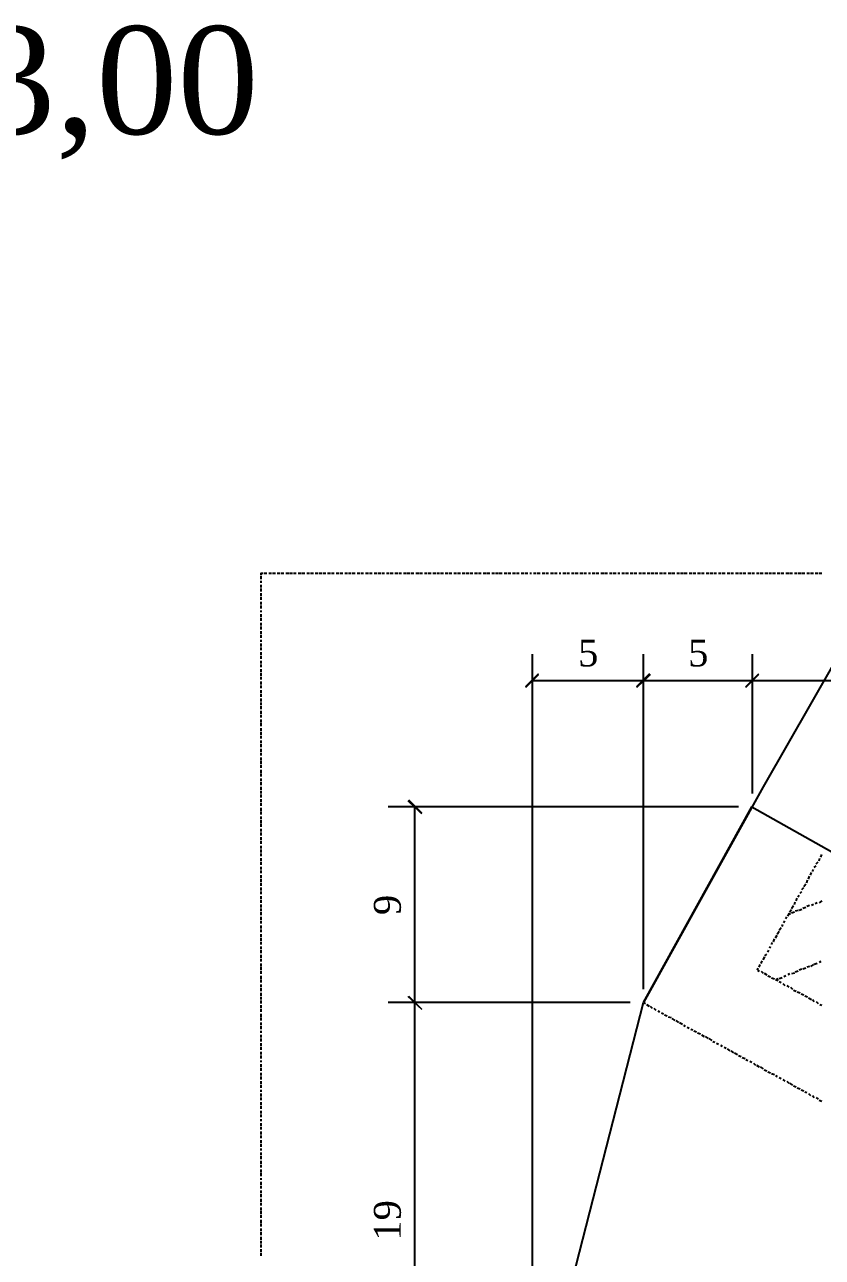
# Model space of a CAD drawing. Header units: millimetres. Extents: x 180 to 11148, y -1598 to 1045.
# Drawn here: x 8666.2 to 8844.2, y -939.9 to -665.1 of the extents above; entities that cross this region are included whole.
import ezdxf

# ---------------------------------------------------------------- set-up
doc = ezdxf.new("R2010")
doc.units = ezdxf.units.MM
doc.header["$MEASUREMENT"] = 0
for name, color, linetype in [('PDF11_Geometry', 7, 'Continuous'), ('PDF11_Solid Fills', 7, 'Continuous'), ('PDF11_Text', 7, 'Continuous')]:
    doc.layers.add(name, color=color, linetype=linetype)
doc.styles.add('PDF Times New Roman', font='times.ttf')

msp = doc.modelspace()

# ---------------------------------------------------------------- linework, layer by layer
at = {"layer": 'PDF11_Geometry', "lineweight": -3}
for points in [[(8718.9745, -787.8453), (8718.9745, -787.4219), (8719.3979, -787.4219)], [(8718.9745, -788.692), (8718.9745, -788.057)], [(8719.6096, -787.4219), (8720.2446, -787.4219)], [(8720.668, -787.4219), (8721.303, -787.4219)], [(8721.5147, -787.4219), (8722.1497, -787.4219)], [(8722.5731, -787.4219), (8723.2081, -787.4219)], [(8723.4198, -787.4219), (8724.0548, -787.4219)], [(8724.4782, -787.4219), (8725.1132, -787.4219)], [(8725.3249, -787.4219), (8725.96, -787.4219)], [(8726.1716, -787.4219), (8726.8067, -787.4219)], [(8727.23, -787.4219), (8727.8651, -787.4219)], [(8728.0768, -787.4219), (8728.7118, -787.4219)], [(8729.1352, -787.4219), (8729.7702, -787.4219)], [(8729.9819, -787.4219), (8730.6169, -787.4219)], [(8731.0403, -787.4219), (8731.6753, -787.4219)], [(8731.887, -787.4219), (8732.522, -787.4219)], [(8732.7337, -787.4219), (8733.3688, -787.4219)], [(8733.7921, -787.4219), (8734.4272, -787.4219)], [(8734.6388, -787.4219), (8735.2739, -787.4219)], [(8735.6972, -787.4219), (8736.3323, -787.4219)], [(8736.544, -787.4219), (8737.179, -787.4219)], [(8737.6024, -787.4219), (8738.2374, -787.4219)], [(8738.4491, -787.4219), (8739.0841, -787.4219)], [(8739.2958, -787.4219), (8739.9308, -787.4219)], [(8740.3542, -787.4219), (8740.9892, -787.4219)], [(8741.2009, -787.4219), (8741.836, -787.4219)], [(8742.2593, -787.4219), (8742.8944, -787.4219)], [(8743.106, -787.4219), (8743.7411, -787.4219)], [(8744.1644, -787.4219), (8744.7995, -787.4219)], [(8745.0112, -787.4219), (8745.6462, -787.4219)], [(8745.8579, -787.4219), (8746.4929, -787.4219)], [(8746.9163, -787.4219), (8747.5513, -787.4219)], [(8747.763, -787.4219), (8748.398, -787.4219)], [(8748.8214, -787.4219), (8749.4564, -787.4219)], [(8749.6681, -787.4219), (8750.3032, -787.4219)], [(8750.7265, -787.4219), (8751.3616, -787.4219)], [(8751.5732, -787.4219), (8752.2083, -787.4219)], [(8752.42, -787.4219), (8753.055, -787.4219)], [(8753.4784, -787.4219), (8754.1134, -787.4219)], [(8754.3251, -787.4219), (8754.9601, -787.4219)], [(8755.3835, -787.4219), (8756.0185, -787.4219)], [(8756.2302, -787.4219), (8756.8652, -787.4219)], [(8757.2886, -787.4219), (8757.9236, -787.4219)], [(8758.1353, -787.4219), (8758.7704, -787.4219)], [(8758.982, -787.4219), (8759.6171, -787.4219)], [(8760.0404, -787.4219), (8760.6755, -787.4219)], [(8760.8872, -787.4219), (8761.5222, -787.4219)], [(8761.9456, -787.4219), (8762.5806, -787.4219)], [(8762.7923, -787.4219), (8763.4273, -787.4219)], [(8763.8507, -787.4219), (8764.4857, -787.4219)], [(8764.6974, -787.4219), (8765.3324, -787.4219)], [(8765.5441, -787.4219), (8766.1792, -787.4219)], [(8766.6025, -787.4219), (8767.2376, -787.4219)], [(8767.4492, -787.4219), (8768.0843, -787.4219)], [(8768.5076, -787.4219), (8769.1427, -787.4219)], [(8769.3544, -787.4219), (8769.9894, -787.4219)], [(8770.4128, -787.4219), (8771.0478, -787.4219)], [(8771.2595, -787.4219), (8771.8945, -787.4219)], [(8772.1062, -787.4219), (8772.7412, -787.4219)], [(8773.1646, -787.4219), (8773.7996, -787.4219)], [(8774.0113, -787.4219), (8774.6464, -787.4219)], [(8775.0697, -787.4219), (8775.7048, -787.4219)], [(8775.9164, -787.4219), (8776.5515, -787.4219)], [(8776.9748, -787.4219), (8777.6099, -787.4219)], [(8777.8216, -787.4219), (8778.4566, -787.4219)], [(8778.88, -787.4219), (8779.3033, -787.4219)], [(8779.7267, -787.4219), (8780.3617, -787.4219)], [(8780.5734, -787.4219), (8781.2084, -787.4219)], [(8781.6318, -787.4219), (8782.2668, -787.4219)], [(8782.4785, -787.4219), (8783.1136, -787.4219)], [(8783.5369, -787.4219), (8784.172, -787.4219)], [(8784.3836, -787.4219), (8785.0187, -787.4219)], [(8785.442, -787.4219), (8785.8654, -787.4219)], [(8786.2888, -787.4219), (8786.9238, -787.4219)], [(8787.1355, -787.4219), (8787.7705, -787.4219)], [(8788.1939, -787.4219), (8788.8289, -787.4219)], [(8789.0406, -787.4219), (8789.6756, -787.4219)], [(8790.099, -787.4219), (8790.734, -787.4219)], [(8790.9457, -787.4219), (8791.5808, -787.4219)], [(8792.0041, -787.4219), (8792.4275, -787.4219)], [(8792.8508, -787.4219), (8793.4859, -787.4219)], [(8793.6976, -787.4219), (8794.3326, -787.4219)], [(8794.756, -787.4219), (8795.391, -787.4219)], [(8795.6027, -787.4219), (8796.2377, -787.4219)], [(8796.6611, -787.4219), (8797.2961, -787.4219)], [(8797.5078, -787.4219), (8798.1428, -787.4219)], [(8798.5662, -787.4219), (8798.9896, -787.4219)], [(8799.4129, -787.4219), (8800.048, -787.4219)], [(8800.2596, -787.4219), (8800.8947, -787.4219)], [(8801.318, -787.4219), (8801.9531, -787.4219)], [(8802.1648, -787.4219), (8802.7998, -787.4219)], [(8803.2232, -787.4219), (8803.8582, -787.4219)], [(8804.0699, -787.4219), (8804.7049, -787.4219)], [(8805.1283, -787.4219), (8805.7633, -787.4219)], [(8805.975, -787.4219), (8806.61, -787.4219)], [(8806.8217, -787.4219), (8807.4568, -787.4219)], [(8807.8801, -787.4219), (8808.5152, -787.4219)], [(8808.7268, -787.4219), (8809.3619, -787.4219)], [(8809.7852, -787.4219), (8810.4203, -787.4219)], [(8810.632, -787.4219), (8811.267, -787.4219)], [(8811.6904, -787.4219), (8812.3254, -787.4219)], [(8812.5371, -787.4219), (8813.1721, -787.4219)], [(8813.3838, -787.4219), (8814.0188, -787.4219)], [(8814.4422, -787.4219), (8815.0772, -787.4219)], [(8815.2889, -787.4219), (8815.924, -787.4219)], [(8816.3473, -787.4219), (8816.9824, -787.4219)], [(8817.194, -787.4219), (8817.8291, -787.4219)], [(8818.2524, -787.4219), (8818.8875, -787.4219)], [(8819.0992, -787.4219), (8819.7342, -787.4219)], [(8819.9459, -787.4219), (8820.5809, -787.4219)], [(8821.0043, -787.4219), (8821.6393, -787.4219)], [(8821.851, -787.4219), (8822.486, -787.4219)], [(8822.9094, -787.4219), (8823.5444, -787.4219)], [(8823.7561, -787.4219), (8824.3912, -787.4219)], [(8824.8145, -787.4219), (8825.4496, -787.4219)], [(8825.6612, -787.4219), (8826.2963, -787.4219)], [(8826.508, -787.4219), (8827.143, -787.4219)], [(8827.5664, -787.4219), (8828.2014, -787.4219)], [(8828.4131, -787.4219), (8829.0481, -787.4219)], [(8829.4715, -787.4219), (8830.1065, -787.4219)], [(8830.3182, -787.4219), (8830.9532, -787.4219)], [(8831.3766, -787.4219), (8832.0116, -787.4219)], [(8832.2233, -787.4219), (8832.8584, -787.4219)], [(8833.07, -787.4219), (8833.7051, -787.4219)], [(8834.1284, -787.4219), (8834.7635, -787.4219)], [(8834.9752, -787.4219), (8835.6102, -787.4219)], [(8836.0336, -787.4219), (8836.6686, -787.4219)], [(8836.8803, -787.4219), (8837.5153, -787.4219)], [(8837.9387, -787.4219), (8838.5737, -787.4219)], [(8838.7854, -787.4219), (8839.4204, -787.4219)], [(8839.6321, -787.4219), (8840.2672, -787.4219)], [(8840.6905, -787.4219), (8841.3256, -787.4219)], [(8841.5372, -787.4219), (8842.1723, -787.4219)], [(8842.5956, -787.4219), (8843.2307, -787.4219)], [(8843.4424, -787.4219), (8844.0774, -787.4219)], [(8718.9745, -789.5387), (8718.9745, -789.1154)], [(8718.9745, -790.5971), (8718.9745, -789.9621)], [(8718.9745, -791.4439), (8718.9745, -790.8088)], [(8718.9745, -792.5023), (8718.9745, -791.8672)], [(8718.9745, -793.349), (8718.9745, -792.7139)], [(8718.9745, -794.4074), (8718.9745, -793.7723)], [(8718.9745, -795.2541), (8718.9745, -794.6191)], [(8718.9745, -796.1008), (8718.9745, -795.6775)], [(8718.9745, -797.1592), (8718.9745, -796.5242)], [(8718.9745, -798.0059), (8718.9745, -797.3709)], [(8718.9745, -799.0643), (8718.9745, -798.4293)], [(8718.9745, -799.9111), (8718.9745, -799.276)], [(8718.9745, -800.9695), (8718.9745, -800.3344)], [(8718.9745, -801.8162), (8718.9745, -801.1811)], [(8718.9745, -802.6629), (8718.9745, -802.2395)], [(8718.9745, -803.7213), (8718.9745, -803.0863)], [(8718.9745, -804.568), (8718.9745, -803.933)], [(8718.9745, -805.6264), (8718.9745, -804.9914)], [(8718.9745, -806.4731), (8718.9745, -805.8381)], [(8718.9745, -807.5315), (8718.9745, -806.8965)], [(8718.9745, -808.3783), (8718.9745, -807.7432)], [(8779.515, -976.6639), (8779.515, -805.4147)], [(8804.2816, -880.1378), (8804.2816, -805.4147)], [(8804.2816, -880.1378), (8804.2816, -805.4147)], [(8828.6248, -836.5317), (8828.6248, -805.4147)], [(8828.6248, -836.5317), (8828.6248, -805.4147)], [(8718.9745, -809.4367), (8718.9745, -808.8016)], [(8718.9745, -810.2834), (8718.9745, -809.6483)], [(8718.9745, -811.1301), (8718.9745, -810.4951)], [(8718.9745, -812.1885), (8718.9745, -811.5535)], [(8718.9745, -813.0352), (8718.9745, -812.4002)], [(8718.9745, -814.0936), (8718.9745, -813.4586)], [(8779.515, -811.3418), (8804.2816, -811.3418)], [(8804.2816, -811.3418), (8828.6248, -811.3418)], [(8828.6248, -811.3418), (9002.8374, -811.3418)], [(8718.9745, -814.9403), (8718.9745, -814.3053)], [(8718.9745, -815.9987), (8718.9745, -815.3637)], [(8718.9745, -816.8455), (8718.9745, -816.2104)], [(8718.9745, -817.6922), (8718.9745, -817.0571)], [(8718.9745, -818.7506), (8718.9745, -818.1155)], [(8718.9745, -819.5973), (8718.9745, -818.9623)], [(8718.9745, -820.6557), (8718.9745, -820.0207)], [(8718.9745, -821.5024), (8718.9745, -820.8674)], [(8718.9745, -822.5608), (8718.9745, -821.9258)], [(8718.9745, -823.4075), (8718.9745, -822.7725)], [(8718.9745, -824.2543), (8718.9745, -823.6192)], [(8718.9745, -825.3127), (8718.9745, -824.6776)], [(8718.9745, -826.1594), (8718.9745, -825.5243)], [(8718.9745, -827.2178), (8718.9745, -826.5827)], [(8718.9745, -828.0645), (8718.9745, -827.4295)], [(8718.9745, -829.1229), (8718.9745, -828.4879)], [(8718.9745, -829.9696), (8718.9745, -829.3346)], [(8718.9745, -830.8163), (8718.9745, -830.1813)], [(8718.9745, -831.8747), (8718.9745, -831.2397)], [(8718.9745, -832.7215), (8718.9745, -832.0864)], [(8718.9745, -833.7799), (8718.9745, -833.1448)], [(8718.9745, -834.6266), (8718.9745, -833.9915)], [(8718.9745, -835.685), (8718.9745, -835.0499)], [(8718.9745, -836.5317), (8718.9745, -835.8967)], [(8718.9745, -837.3784), (8718.9745, -836.7434)], [(8718.9745, -838.4368), (8718.9745, -837.8018)], [(8718.9745, -839.2835), (8718.9745, -838.6485)], [(8718.9745, -840.3419), (8718.9745, -839.7069)], [(8718.9745, -841.1887), (8718.9745, -840.5536)], [(8825.4496, -839.4952), (8747.3396, -839.4952)], [(8753.2667, -883.1013), (8753.2667, -839.4952)], [(8779.515, -979.6274), (8804.2816, -883.1013), (8828.4131, -839.4952), (9002.8374, -937.5031), (8979.3409, -979.6274)], [(8718.9745, -842.2471), (8718.9745, -841.612)], [(8718.9745, -843.0938), (8718.9745, -842.4587)], [(8718.9745, -843.9405), (8718.9745, -843.3055)], [(8718.9745, -844.9989), (8718.9745, -844.3639)], [(8718.9745, -845.8456), (8718.9745, -845.2106)], [(8718.9745, -846.904), (8718.9745, -846.269)], [(8718.9745, -847.7507), (8718.9745, -847.1157)], [(8718.9745, -848.8091), (8718.9745, -848.1741)], [(8718.9745, -849.6559), (8718.9745, -849.0208)], [(8718.9745, -850.5026), (8718.9745, -849.8675)], [(8718.9745, -851.561), (8718.9745, -850.9259)], [(8718.9745, -852.4077), (8718.9745, -851.7727)], [(8842.8073, -852.196), (8843.2307, -851.7727)], [(8843.4424, -851.561), (8843.654, -850.9259)], [(8843.8657, -850.7143), (8844.0774, -850.0792)], [(8718.9745, -853.4661), (8718.9745, -852.8311)], [(8718.9745, -854.3128), (8718.9745, -853.6778)], [(8718.9745, -855.3712), (8718.9745, -854.7362)], [(8841.5372, -854.7362), (8841.7489, -854.1011)], [(8841.9606, -853.8895), (8842.1723, -853.4661)], [(8842.384, -853.0427), (8842.8073, -852.6194)], [(8718.9745, -856.2179), (8718.9745, -855.5829)], [(8718.9745, -857.0647), (8718.9745, -856.4296)], [(8718.9745, -858.1231), (8718.9745, -857.488)], [(8839.6321, -857.9114), (8840.0555, -857.488)], [(8840.0555, -857.2763), (8840.4788, -856.6413)], [(8840.6905, -856.4296), (8840.9022, -855.7946)], [(8841.1139, -855.5829), (8841.3256, -854.9479)], [(8718.9745, -858.9698), (8718.9745, -858.3347)], [(8718.9745, -860.0282), (8718.9745, -859.3931)], [(8718.9745, -860.8749), (8718.9745, -860.2399)], [(8838.362, -860.4515), (8838.5737, -859.8165)], [(8838.7854, -859.6048), (8838.9971, -859.1815)], [(8839.2088, -858.7581), (8839.6321, -858.3347)], [(8718.9745, -861.9333), (8718.9745, -861.2983)], [(8718.9745, -862.78), (8718.9745, -862.145)], [(8718.9745, -863.6267), (8718.9745, -862.9917)], [(8836.8803, -862.9917), (8837.3036, -862.3567)], [(8837.3036, -862.145), (8837.727, -861.5099)], [(8837.9387, -862.9917), (8837.3036, -863.2034)], [(8837.9387, -861.2983), (8838.1504, -860.6632)], [(8838.7854, -862.5683), (8838.1504, -862.78)], [(8839.6321, -862.3567), (8838.9971, -862.5683)], [(8840.4788, -861.9333), (8839.8438, -862.145)], [(8841.3256, -861.5099), (8840.6905, -861.7216)], [(8842.1723, -861.2983), (8841.7489, -861.5099)], [(8843.019, -860.8749), (8842.5956, -861.0866)], [(8844.0774, -860.4515), (8843.4424, -860.8749)], [(8718.9745, -864.6851), (8718.9745, -864.0501)], [(8718.9745, -865.5319), (8718.9745, -864.8968)], [(8835.1868, -866.1669), (8835.3985, -865.7435)], [(8835.6102, -865.3202), (8835.8219, -864.8968)], [(8836.0336, -864.4735), (8836.2452, -864.0501)], [(8836.4569, -863.8384), (8836.8803, -863.2034)], [(8837.092, -863.4151), (8836.6686, -863.4151)], [(8718.9745, -866.5903), (8718.9745, -865.9552)], [(8718.9745, -867.437), (8718.9745, -866.8019)], [(8718.9745, -868.4954), (8718.9745, -867.8603)], [(8813.3838, -866.8019), (8813.3838, -866.8019)], [(8833.7051, -868.7071), (8834.1284, -868.072)], [(8834.1284, -867.8603), (8834.5518, -867.2253)], [(8834.5518, -867.0136), (8834.9752, -866.3786)], [(8718.9745, -869.3421), (8718.9745, -868.7071)], [(8718.9745, -870.1888), (8718.9745, -869.5538)], [(8718.9745, -871.2472), (8718.9745, -870.6122)], [(8832.435, -871.0355), (8832.6467, -870.6122)], [(8832.8584, -870.1888), (8833.07, -869.7655)], [(8833.2817, -869.5538), (8833.4934, -868.9187)], [(8718.9745, -872.0939), (8718.9745, -871.4589)], [(8718.9745, -873.1523), (8718.9745, -872.5173)], [(8718.9745, -873.9991), (8718.9745, -873.364)], [(8830.5299, -874.4224), (8830.7416, -873.7874)], [(8830.9532, -873.5757), (8831.3766, -872.9407)], [(8831.3766, -872.729), (8831.8, -872.3056)], [(8832.0116, -871.8823), (8832.2233, -871.4589)], [(8843.8657, -873.9991), (8843.4424, -874.2107)], [(8718.9745, -875.0575), (8718.9745, -874.4224)], [(8718.9745, -875.9042), (8718.9745, -875.2691)], [(8718.9745, -876.7509), (8718.9745, -876.1159)], [(8829.6832, -875.9042), (8829.8948, -875.4808)], [(8829.6832, -875.9042), (8830.1065, -876.1159)], [(8830.1065, -875.2691), (8830.3182, -874.6341)], [(8830.5299, -876.1159), (8830.9532, -876.5392)], [(8831.1649, -876.5392), (8831.8, -876.9626)], [(8836.8803, -876.7509), (8836.4569, -876.9626)], [(8837.9387, -876.5392), (8837.3036, -876.7509)], [(8838.7854, -876.1159), (8838.1504, -876.3275)], [(8839.6321, -875.6925), (8838.9971, -875.9042)], [(8840.4788, -875.4808), (8839.8438, -875.6925)], [(8841.3256, -875.0575), (8840.6905, -875.2691)], [(8842.1723, -874.6341), (8841.5372, -875.0575)], [(8843.019, -874.4224), (8842.384, -874.6341)], [(8718.9745, -877.8093), (8718.9745, -877.1743)], [(8718.9745, -878.656), (8718.9745, -878.021)], [(8718.9745, -879.7144), (8718.9745, -879.0794)], [(8832.0116, -877.1743), (8832.6467, -877.3859)], [(8832.8584, -877.5976), (8833.4934, -877.8093)], [(8833.7051, -878.021), (8834.3401, -878.2327)], [(8834.3401, -877.8093), (8833.9168, -878.021)], [(8835.1868, -877.5976), (8834.5518, -877.8093)], [(8834.5518, -878.4443), (8834.9752, -878.656)], [(8835.3985, -878.8677), (8835.8219, -879.2911)], [(8836.0336, -877.1743), (8835.6102, -877.3859)], [(8836.2452, -879.2911), (8836.6686, -879.7144)], [(8718.9745, -880.5611), (8718.9745, -879.9261)], [(8718.9745, -881.6195), (8718.9745, -880.9845)], [(8718.9745, -882.4663), (8718.9745, -881.8312)], [(8837.092, -879.7144), (8837.5153, -880.1378)], [(8837.727, -880.3495), (8838.362, -880.5611)], [(8838.5737, -880.7728), (8839.2088, -880.9845)], [(8839.4204, -881.1962), (8840.0555, -881.4079)], [(8840.2672, -881.6195), (8840.9022, -881.8312)], [(8841.1139, -882.0429), (8841.7489, -882.4663)], [(8718.9745, -883.313), (8718.9745, -882.6779)], [(8718.9745, -884.3714), (8718.9745, -883.7363)], [(8718.9745, -885.2181), (8718.9745, -884.5831)], [(8801.318, -883.1013), (8747.3396, -883.1013)], [(8801.318, -883.1013), (8747.3396, -883.1013)], [(8753.2667, -979.6274), (8753.2667, -883.1013)], [(8804.2816, -883.1013), (8804.7049, -883.313)], [(8804.9166, -883.5247), (8805.5516, -883.948)], [(8805.7633, -883.948), (8806.1867, -884.3714)], [(8806.61, -884.3714), (8807.0334, -884.7947)], [(8807.4568, -885.0064), (8807.8801, -885.2181)], [(8841.9606, -882.4663), (8842.384, -882.8896)], [(8842.8073, -882.8896), (8843.2307, -883.313)], [(8843.654, -883.5247), (8844.0774, -883.7363)], [(8718.9745, -886.2765), (8718.9745, -885.6415)], [(8718.9745, -887.1232), (8718.9745, -886.4882)], [(8718.9745, -888.1816), (8718.9745, -887.5466)], [(8808.3035, -885.4298), (8808.7268, -885.6415)], [(8808.9385, -885.8531), (8809.5736, -886.0648)], [(8809.7852, -886.2765), (8810.4203, -886.4882)], [(8810.632, -886.6999), (8811.267, -887.1232)], [(8811.4787, -887.1232), (8812.1137, -887.5466)], [(8812.3254, -887.5466), (8812.9604, -887.9699)], [(8718.9745, -889.0283), (8718.9745, -888.3933)], [(8718.9745, -889.8751), (8718.9745, -889.4517)], [(8718.9745, -890.9335), (8718.9745, -890.2984)], [(8813.1721, -888.1816), (8813.5955, -888.3933)], [(8814.0188, -888.605), (8814.4422, -888.8167)], [(8814.8656, -889.0283), (8815.2889, -889.24)], [(8815.5006, -889.4517), (8816.1356, -889.6634)], [(8816.3473, -889.8751), (8816.9824, -890.0867)], [(8817.194, -890.2984), (8817.8291, -890.7218)], [(8718.9745, -891.7802), (8718.9745, -891.1451)], [(8718.9745, -892.8386), (8718.9745, -892.2035)], [(8718.9745, -893.6853), (8718.9745, -893.0503)], [(8818.0408, -890.7218), (8818.6758, -891.1451)], [(8818.8875, -891.1451), (8819.5225, -891.5685)], [(8819.7342, -891.7802), (8820.1576, -891.9919)], [(8820.5809, -892.2035), (8821.0043, -892.4152)], [(8821.4276, -892.6269), (8821.851, -892.8386)], [(8822.2744, -893.0503), (8822.6977, -893.2619)], [(8718.9745, -894.7437), (8718.9745, -894.1087)], [(8718.9745, -895.5904), (8718.9745, -894.9554)], [(8718.9745, -896.4371), (8718.9745, -896.0138)], [(8822.9094, -893.4736), (8823.5444, -893.897)], [(8823.7561, -893.897), (8824.3912, -894.3203)], [(8824.6028, -894.3203), (8825.2379, -894.7437)], [(8825.4496, -894.9554), (8826.0846, -895.1671)], [(8826.2963, -895.3787), (8826.9313, -895.5904)], [(8827.143, -895.8021), (8827.5664, -896.0138)], [(8718.9745, -897.4955), (8718.9745, -896.8605)], [(8718.9745, -898.3423), (8718.9745, -897.7072)], [(8718.9745, -899.4007), (8718.9745, -898.7656)], [(8827.9897, -896.2255), (8828.4131, -896.4371)], [(8828.8364, -896.6488), (8829.2598, -897.0722)], [(8829.4715, -897.0722), (8830.1065, -897.4955)], [(8830.3182, -897.4955), (8830.9532, -897.9189)], [(8831.1649, -898.1306), (8831.8, -898.3423)], [(8832.0116, -898.5539), (8832.6467, -898.7656)], [(8718.9745, -900.2474), (8718.9745, -899.6123)], [(8718.9745, -901.3058), (8718.9745, -900.6707)], [(8718.9745, -902.1525), (8718.9745, -901.5175)], [(8832.8584, -898.9773), (8833.4934, -899.189)], [(8833.7051, -899.4007), (8834.1284, -899.6123)], [(8834.5518, -899.824), (8834.9752, -900.0357)], [(8835.3985, -900.2474), (8835.8219, -900.6707)], [(8836.2452, -900.6707), (8836.6686, -901.0941)], [(8836.8803, -901.0941), (8837.5153, -901.5175)], [(8718.9745, -902.9992), (8718.9745, -902.5759)], [(8718.9745, -904.0576), (8718.9745, -903.4226)], [(8837.727, -901.7291), (8838.362, -901.9408)], [(8838.5737, -902.1525), (8839.2088, -902.3642)], [(8839.4204, -902.5759), (8840.0555, -902.7875)], [(8840.2672, -902.9992), (8840.6905, -903.2109)], [(8841.1139, -903.4226), (8841.5372, -903.8459)], [(8841.9606, -903.8459), (8842.384, -904.2693)], [(8718.9745, -904.9043), (8718.9745, -904.2693)], [(8718.9745, -905.9627), (8718.9745, -905.3277)], [(8718.9745, -906.8095), (8718.9745, -906.1744)], [(8842.8073, -904.2693), (8843.2307, -904.6927)], [(8843.4424, -904.9043), (8844.0774, -905.116)], [(8718.9745, -907.8679), (8718.9745, -907.2328)], [(8718.9745, -908.7146), (8718.9745, -908.0795)], [(8718.9745, -909.5613), (8718.9745, -909.1379)], [(8718.9745, -910.6197), (8718.9745, -909.9847)], [(8718.9745, -911.4664), (8718.9745, -910.8314)], [(8718.9745, -912.5248), (8718.9745, -911.8898)], [(8718.9745, -913.3715), (8718.9745, -912.7365)], [(8718.9745, -914.4299), (8718.9745, -913.7949)], [(8718.9745, -915.2767), (8718.9745, -914.6416)], [(8718.9745, -916.1234), (8718.9745, -915.7)], [(8718.9745, -917.1818), (8718.9745, -916.5467)], [(8718.9745, -918.0285), (8718.9745, -917.3935)], [(8718.9745, -919.0869), (8718.9745, -918.4519)], [(8718.9745, -919.9336), (8718.9745, -919.2986)], [(8718.9745, -920.992), (8718.9745, -920.357)], [(8718.9745, -921.8387), (8718.9745, -921.2037)], [(8718.9745, -922.6855), (8718.9745, -922.2621)], [(8718.9745, -923.7439), (8718.9745, -923.1088)], [(8718.9745, -924.5906), (8718.9745, -923.9555)], [(8718.9745, -925.649), (8718.9745, -925.0139)], [(8718.9745, -926.4957), (8718.9745, -925.8607)], [(8718.9745, -927.5541), (8718.9745, -926.9191)], [(8718.9745, -928.4008), (8718.9745, -927.7658)], [(8718.9745, -929.4592), (8718.9745, -928.8242)], [(8718.9745, -930.3059), (8718.9745, -929.6709)], [(8718.9745, -931.1527), (8718.9745, -930.5176)], [(8718.9745, -932.2111), (8718.9745, -931.576)], [(8718.9745, -933.0578), (8718.9745, -932.4227)], [(8718.9745, -934.1162), (8718.9745, -933.4811)], [(8718.9745, -934.9629), (8718.9745, -934.3279)], [(8718.9745, -936.0213), (8718.9745, -935.3863)], [(8718.9745, -936.868), (8718.9745, -936.233)], [(8718.9745, -937.7147), (8718.9745, -937.0797)], [(8718.9745, -938.7731), (8718.9745, -938.1381)], [(8718.9745, -939.6199), (8718.9745, -938.9848)]]:
    msp.add_lwpolyline(points, dxfattribs=at)
at = {"layer": 'PDF11_Geometry', "color": 112, "lineweight": -3, "true_color": 0x00b85b}
msp.add_lwpolyline([(8858.26, -787.4219), (8830.9532, -835.0499), (8804.2816, -883.1013)], dxfattribs=at)
at = {"layer": 'PDF11_Solid Fills', "transparency": 33554559}
for points in [[(8780.7851, -809.6483), (8778.0332, -813.0352), (8777.8216, -812.6119)], [(8780.9968, -810.0717), (8780.7851, -809.6483), (8778.0332, -813.0352)], [(8802.5881, -812.6119), (8802.7998, -813.0352), (8805.5516, -809.6483)], [(8805.5516, -809.6483), (8802.7998, -813.0352), (8802.5881, -812.6119)], [(8802.7998, -813.0352), (8805.5516, -809.6483), (8805.975, -810.0717)], [(8805.975, -810.0717), (8805.5516, -809.6483), (8802.7998, -813.0352)], [(8826.9313, -812.6119), (8827.143, -813.0352), (8829.8948, -809.6483)], [(8829.8948, -809.6483), (8827.143, -813.0352), (8826.9313, -812.6119)], [(8827.143, -813.0352), (8829.8948, -809.6483), (8830.1065, -810.0717)], [(8830.1065, -810.0717), (8829.8948, -809.6483), (8827.143, -813.0352)], [(8754.9601, -840.7653), (8751.5732, -838.2251), (8751.9966, -837.8018)], [(8754.7484, -841.1887), (8754.9601, -840.7653), (8751.5732, -838.2251)], [(8754.9601, -884.5831), (8751.5732, -881.8312), (8751.9966, -881.6195)], [(8751.9966, -881.6195), (8751.5732, -881.8312), (8754.9601, -884.5831)], [(8754.7484, -884.7947), (8754.9601, -884.5831), (8751.5732, -881.8312)], [(8751.5732, -881.8312), (8754.9601, -884.5831), (8754.7484, -884.7947)]]:
    msp.add_solid(points, dxfattribs=at)

# ---------------------------------------------------------------- texts
at = {"layer": 'PDF11_Text', "attachment_point": 7, "style": 'PDF Times New Roman'}
for s, insert, char_height in [('U75x37.5x3,00', (8492.716, -695.118), 24.016292), ('5', (8789.6756, -808.2704), 6.0003), ('5', (8814.2305, -808.2704), 6.0003)]:
    msp.add_mtext(s, dxfattribs=dict(at, insert=insert, char_height=char_height))
at = {"layer": 'PDF11_Text', "attachment_point": 7, "rotation": 90, "style": 'PDF Times New Roman'}
for s, insert, char_height in [('9', (8750.2126, -863.6267), 6.0003), ('19', (8750.2126, -936.233), 6.00031)]:
    msp.add_mtext(s, dxfattribs=dict(at, insert=insert, char_height=char_height))

doc.saveas('drawing.dxf')
